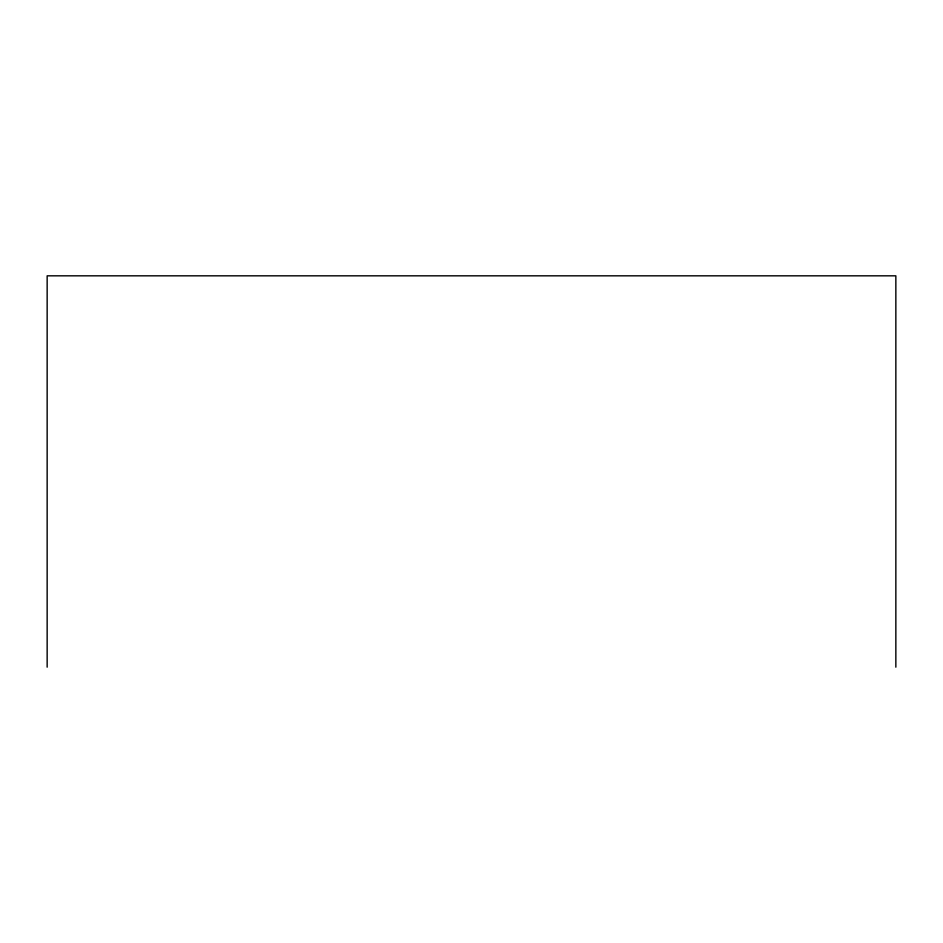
<?xml version="1.0" encoding="UTF-8"?>
<svg xmlns="http://www.w3.org/2000/svg" width="943" height="943" viewBox="0 0 943 943"><rect width="100%" height="100%" fill="white"/><g stroke="black" fill="none" stroke-linecap="round" stroke-linejoin="round"><path stroke-width="1.41" d="M895.85 667.173L895.85 275.827L47.15 275.827L47.15 667.173"/></g></svg>
